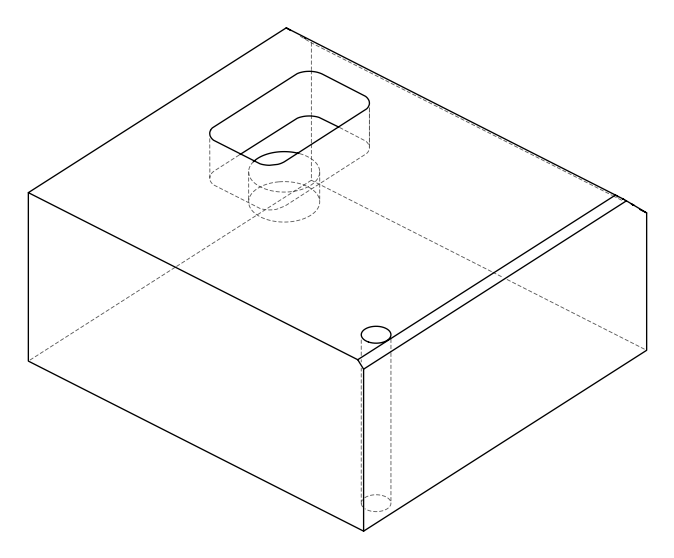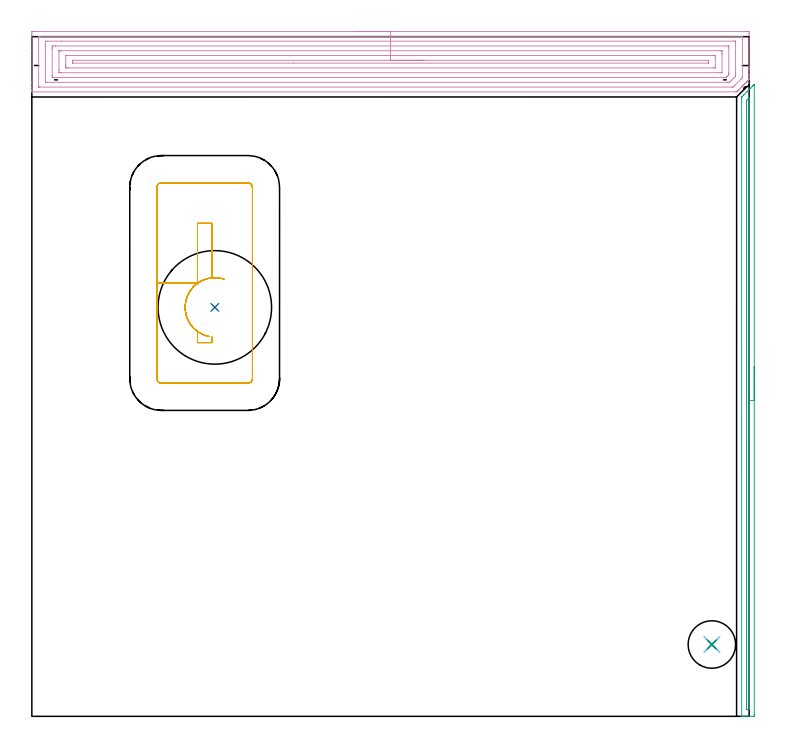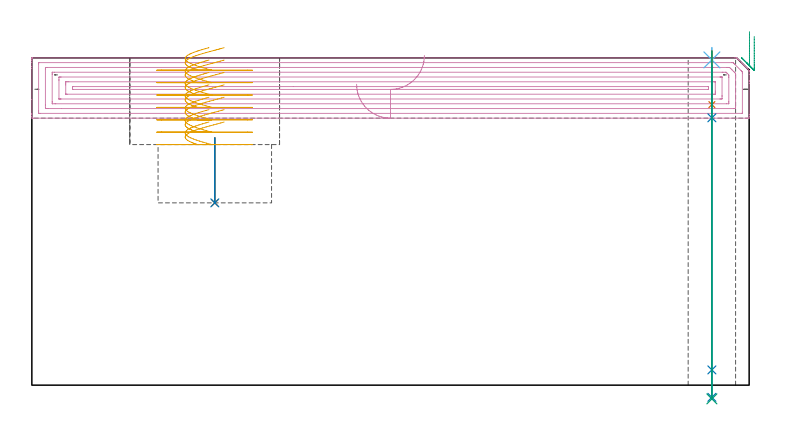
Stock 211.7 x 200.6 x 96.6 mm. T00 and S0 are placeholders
(PLAN: 9 operations, 7 tool changes, 21.1 min)
(1 INDEXABLE_INSERT_DRILL_BLIND_HOLE_FROM_SOLID | STEP1POCKET | NXT0302_014 | 0.08 min | 15440 mm3)
(2 DRILL_TO_ENLARGE_BLIND_HOLE | STEP1POCKET | UGT0301_383 | 0.08 min | 22274 mm3)
(3 AREA_MILL | FG_CHAMFER_SURFACE | UGT0205_001 | 3.11 min | 1296 mm3)
(4 AREA_MILL_1 | FG_CHAMFER_SURFACE_1 | UGT0205_001 | 12.07 min | 33503 mm3)
(5 MILL_RECTANGULAR_POCKET | POCKET_RECTANGULAR_STRAIGHT | UGT0201_008 | Follow Part, ap 4, ae 75% | 4.72 min | 60596 mm3)
(6 SPOT_DRILL | STEP1HOLE | NXT0321_9005460120000 | 0.03 min | 1 mm3)
(7 DRILL_BLIND_HOLE_INTO_CENTER | STEP1HOLE | UGT0301_207 | 0.06 min | 796 mm3)
(8 GUN_DRILL_THROUGH_HOLE | STEP1HOLE | UGT0307_006 | 0.49 min | 5368 mm3)
(9 DRILL_TO_ENLARGE_THROUGH_HOLE | STEP1HOLE | NXT0301_104 | 0.41 min | 8695 mm3)
(TOOL NXT0302_014 | Index. Insert Drill 21.5mm [880-D2150L25-03] | D21.5 PA176 FL65 Z2)
(TOOL UGT0301_383 | Twist Drill Flat Bottom 33.5 mm | D33.5 PA180 FL175 Z2)
(TOOL UGT0205_001 | Chamfer Mill 20 x 3 x 45 deg. | D20 FL50 Z2)
(TOOL UGT0201_008 | End Mill 16 mm | D16 FL32 Z4)
(TOOL NXT0321_9005460120000 | NC Spot Drill, 142deg, 12mm, Carbide, Uncoated | D12 PA142 FL30 Z2)
(TOOL UGT0301_207 | Twist Drill 9.2 mm | D9.2 PA118 FL80 Z2)
(TOOL UGT0307_006 | Gun Drill 9 mm | D9 PA130 FL24 Z1)
(TOOL NXT0301_104 | Carbide Drill 14mm [860.1-1400-112A1-MM 2214] | D14 PA140 FL123 Z2)
(OP 1 INDEXABLE_INSERT_DRILL_BLIND_HOLE_FROM_SOLID)
G17 G21 G94 G90
T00 M6
G54
G17 G0 G90 X54. Y120.7 S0 M3
G43 Z106.6 H1
G94 G81 G98 Z53.8 F250. R73.
G80
M5
M2
(OP 2 DRILL_TO_ENLARGE_BLIND_HOLE)
G17 G21 G94 G90
T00 M6
G54
G17 G0 G90 X54. Y120.7 S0 M3
G43 Z106.6 H0
G94 G81 G98 Z53.8 F250. R73.
G80
M5
M2
(OP 3 AREA_MILL)
G17 G21 G94 G90
T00 M6
G54
G17 G0 G90 X213.2 Y103.25 S1061 M3
G43 Z106.6 H0
Z102.9
G94 G1 Y103.212 Z102.028 F250.
Y103.098 Z101.164
Y102.909 Z100.312
Y102.647 Z99.48
Y102.313 Z98.674
Y101.91 Z97.9
Y101.442 Z97.164
Y100.91 Z96.472
Y100.321 Z95.829
Y99.678 Z95.24
Y98.986 Z94.708
Y98.25 Z94.24
Y97.476 Z93.837
Y96.67 Z93.503
Y95.838 Z93.241
Y94.986 Z93.052
Y94.122 Z92.938
Y93.25 Z92.9
Y0.585
X213.198 Y0.4 Z92.902
X213.191 Y0.002 Z92.905
X212.957 Y0. Z93.14
X212.68 Z93.417
X210.907 Z95.188
X210.351 Z95.748
X209.826 Z96.273
X209.524 Z96.567
X209.503 Y0.009 Z96.588
X209.5 Y0.14 Z96.6
Y182.351
X209.506 Y182.801 Z96.592
X209.563 Y182.863 Z96.536
X210.02 Y183.322 Z96.076
X210.252 Y183.552 Z95.848
X210.907 Y184.209 Z95.189
X211.124 Y184.424 Z94.976
X211.793 Y185.095 Z94.303
X211.997 Y185.297 Z94.103
X212.021 Y185.321 Z94.079
X212.68 Y185.981 Z93.417
X212.87 Y186.17 Z93.23
X212.912 Y186.212 Z93.188
X213.123 Y186.418 Z92.976
X213.195 Y186.483 Z92.904
X213.2 Y186.263 Z92.9
Y186.238
Y93.25
X211.786 Z94.314
Y2.367
X211.784 Y2.145 Z94.316
X211.781 Y2.036 Z94.319
X211.78 Y2.016 Z94.32
X211.715 Y2.01 Z94.385
X211.581 Y2.006 Z94.519
X211.271 Y2.001 Z94.829
X211.046 Y2.003 Z95.054
X210.964 Y2.006 Z95.136
X210.93 Y2.01 Z95.17
X210.921 Y2.018 Z95.179
X210.919 Y2.04 Z95.181
X210.916 Y2.146 Z95.184
X210.914 Y2.36 Z95.186
Y181.452
X210.916 Y181.679 Z95.184
X210.918 Y181.733 Z95.182
X210.921 Y181.756 Z95.179
X210.932 Y181.772 Z95.168
X210.982 Y181.828 Z95.118
X211.104 Y181.954 Z94.996
X211.203 Y182.053 Z94.897
X211.731 Y182.581 Z94.369
X211.754 Y182.602 Z94.346
X211.777 Y182.62 Z94.323
X211.779 Z94.321
X211.782 Y182.609 Z94.318
X211.784 Y182.559 Z94.316
X211.786 Y182.358 Z94.314
Y93.25
Y92.378 Z94.352
Y91.514 Z94.466
Y90.662 Z94.655
Y89.83 Z94.917
Y89.024 Z95.251
Y88.25 Z95.654
Y87.514 Z96.123
Y86.822 Z96.654
Y86.179 Z97.243
Y85.59 Z97.886
Y85.058 Z98.578
Y84.59 Z99.314
Y84.187 Z100.088
Y83.853 Z100.894
Y83.591 Z101.726
Y83.402 Z102.578
Y83.288 Z103.443
Y83.25 Z104.314
G0 Z106.6
M5
M2
(OP 4 AREA_MILL_1)
G17 G21 G94 G90
T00 M6
G54
G17 G0 G90 X95.85 Y202.1 S1061 M3
G43 Z106.6 H0
Z88.8
G94 G1 X95.888 Z87.928 F250.
X96.002 Z87.064
X96.191 Z86.212
X96.453 Z85.38
X96.787 Z84.574
X97.19 Z83.8
X97.658 Z83.064
X98.19 Z82.372
X98.779 Z81.729
X99.422 Z81.14
X100.114 Z80.609
X100.85 Z80.14
X101.624 Z79.737
X102.43 Z79.403
X103.262 Z79.141
X104.114 Z78.952
X104.978 Z78.838
X105.85 Z78.8
X210.601
X211.101 Y202.099 Z78.801
X211.596 Y202.094 Z78.803
X211.691 Y202.091 Z78.806
X211.696 Y201.604 Z79.293
X211.7 Y201.01 Z79.887
Y191.873 Z89.022
Y191.291 Z89.606
Y190.988 Z89.908
Y189.219 Z91.675
Y188.346 Z92.554
Y188. Z92.897
X211.696 Y187.995 Z92.902
X211.29 Y187.59 Z93.309
X211.151 Y187.45 Z93.447
X211.101 Y187.401 Z93.498
X210.906 Y187.205 Z93.694
X210.856 Y187.155 Z93.742
X210.804 Y187.104 Z93.795
X210.613 Y186.913 Z93.986
X210.561 Y186.86 Z94.037
X210.507 Y186.806 Z94.093
X210.321 Y186.62 Z94.278
X210.267 Y186.565 Z94.332
X210.209 Y186.509 Z94.39
X210.028 Y186.328 Z94.571
X209.972 Y186.27 Z94.626
X209.912 Y186.212 Z94.687
X209.736 Y186.036 Z94.863
X209.677 Y185.975 Z94.921
X209.615 Y185.914 Z94.985
X209.443 Y185.743 Z95.156
X209.382 Y185.681 Z95.216
X208.7 Y185. Z95.9
X208.498 Y184.796 Z96.1
X208.426 Y184.725 Z96.173
X208.208 Y184.507 Z96.392
X208.05 Y184.352 Z96.547
X208.001 Y184.307 Z96.592
X207.534 Y184.3 Z96.6
X0.152
X0.008 Y184.302 Z96.588
X0. Y184.318 Z96.572
Y184.639 Z96.26
Y185.075 Z95.824
Y185.681 Z95.214
Y186.868 Z94.029
Y187.45 Z93.444
Y196.593 Z84.304
Y200.719 Z80.178
Y201.011 Z79.886
X0.004 Y201.604 Z79.293
X0.009 Y202.091 Z78.806
X0.104 Y202.094 Z78.803
X0.599 Y202.1 Z78.8
X105.85
Y200.686 Z80.214
X209.538 Y200.685 Z80.215
X209.631 Y200.683 Z80.217
X209.676 Y200.68 Z80.22
X209.69 Y200.678 Z80.222
X209.692 Y200.664 Z80.236
X209.697 Y200.565 Z80.335
X209.7 Y200.34 Z80.56
X209.699 Y188.841 Z92.059
X209.694 Y188.587 Z92.313
X209.69 Y188.463 Z92.437
X209.574 Y188.334 Z92.566
X209.45 Y188.203 Z92.697
X209.317 Y188.068 Z92.832
X207.534 Y186.283 Z94.617
X207.229 Y185.983 Z94.917
X207.029 Y185.788 Z95.112
X206.958 Y185.721 Z95.179
X206.608 Y185.714 Z95.186
X2.162 Y185.715 Z95.185
X2.069 Y185.717 Z95.183
X2.024 Y185.72 Z95.18
X2.01 Y185.722 Z95.178
X2.008 Y185.737 Z95.163
X2.004 Y185.834 Z95.066
X2. Y186.06 Z94.84
X2.001 Y199.835 Z81.065
X2.002 Y200.212 Z80.688
X2.01 Y200.593 Z80.307
X2.017 Y200.679 Z80.221
X2.061 Y200.681 Z80.219
X2.168 Y200.684 Z80.216
X2.383 Y200.686 Z80.214
X2.416
X105.85
Y199.272 Z81.628
X207.21 Y199.271 Z81.629
X207.534 Y199.27 Z81.63
X207.641 Y199.267 Z81.633
X207.678 Y199.265 Z81.635
X207.69 Y199.261 Z81.639
X207.693 Y199.225 Z81.675
X207.697 Y199.115 Z81.785
X207.699 Y198.95 Z81.95
X207.7 Y198.785 Z82.115
Y189.939 Z90.961
X207.698 Y189.219 Z91.681
X207.696 Y189.058 Z91.842
X207.687 Y188.898 Z92.002
X207.534 Y188.736 Z92.164
X207.333 Y188.533 Z92.367
X207.135 Y188.334 Z92.566
X206.642 Y187.841 Z93.059
X206.445 Y187.645 Z93.255
X206.247 Y187.45 Z93.45
X205.995 Y187.206 Z93.694
X205.907 Y187.135 Z93.765
X205.75 Y187.134 Z93.766
X205.181 Y187.13 Z93.77
X201.177 Y187.128 Z93.772
X4.49 Y187.129 Z93.771
X4.166 Y187.13 Z93.77
X4.059 Y187.133 Z93.767
X4.022 Y187.135 Z93.765
X4.01 Y187.139 Z93.761
X4.007 Y187.175 Z93.725
X4.003 Y187.285 Z93.615
X4.001 Y187.45 Z93.45
X4. Y187.615 Z93.285
Y198.23 Z82.67
X4.002 Y198.95 Z81.95
X4.004 Y199.111 Z81.789
X4.014 Y199.264 Z81.636
X4.166 Y199.266 Z81.634
X4.735 Y199.27 Z81.63
X8.758 Y199.272 Z81.628
X105.85
Y197.857 Z83.043
X205.068
X205.603 Y197.852 Z83.048
X205.661 Y197.85 Z83.05
X205.69 Y197.846 Z83.054
X205.692 Y197.803 Z83.097
X205.696 Y197.612 Z83.288
X205.7 Y197.23 Z83.67
Y190.104 Z90.796
X205.697 Y189.686 Z91.214
X205.693 Y189.477 Z91.423
X205.69 Y189.374 Z91.526
X205.654 Y189.314 Z91.586
X205.563 Y189.219 Z91.681
X205.215 Y188.865 Z92.035
X205.096 Y188.746 Z92.154
X204.999 Y188.651 Z92.249
X204.933 Y188.589 Z92.311
X204.894 Y188.555 Z92.345
X204.858 Y188.55 Z92.35
X204.644 Y188.546 Z92.354
X203.966 Y188.543 Z92.357
X203.756
X6.632
X6.097 Y188.548 Z92.352
X6.039 Y188.55 Z92.35
X6.01 Y188.554 Z92.346
X6.008 Y188.597 Z92.303
X6.004 Y188.788 Z92.112
X6. Y189.17 Z91.73
Y197.181 Z83.719
X6.005 Y197.598 Z83.302
X6.01 Y197.807 Z83.093
X6.012 Y197.851 Z83.049
X6.063 Y197.853 Z83.047
X6.162 Y197.855 Z83.045
X6.842 Y197.857 Z83.043
X7.052
X105.85
Y196.443 Z84.457
X203.074
X203.222 Y196.441 Z84.459
X203.518 Y196.437 Z84.463
X203.69 Y196.433 Z84.467
X203.694 Y196.385 Z84.515
X203.696 Y196.296 Z84.604
X203.7 Y195.675 Z85.225
Y195.412 Z85.488
X203.699 Y190.026 Z90.874
X203.698 Y189.987 Z90.913
X203.694 Y189.969 Z90.931
X203.692 Y189.965 Z90.935
X203.665 Y189.963 Z90.937
X203.37 Y189.958 Z90.942
X203.222 Y189.957 Z90.943
X203.074
X8.626
X8.478 Y189.959 Z90.941
X8.182 Y189.963 Z90.937
X8.01 Y189.967 Z90.933
X8.006 Y190.015 Z90.885
X8.004 Y190.104 Z90.796
X8. Y190.725 Z90.175
Y190.988 Z89.912
X8.001 Y196.374 Z84.526
X8.002 Y196.413 Z84.487
X8.006 Y196.431 Z84.469
X8.008 Y196.435 Z84.465
X8.034 Y196.437 Z84.463
X8.33 Y196.442 Z84.458
X8.478 Y196.443 Z84.457
X8.626
X105.85
Y195.029 Z85.871
X200.784
X201.29 Y195.027 Z85.873
X201.681 Y195.023 Z85.877
X201.69 Y195.021 Z85.879
X201.696 Y195.008 Z85.892
X201.699 Y194.527 Z86.373
X201.7 Y194.12 Z86.78
X201.698 Y191.468 Z89.432
X201.694 Y191.409 Z89.491
X201.69 Y191.379 Z89.521
X201.668 Y191.377 Z89.523
X201.543 Y191.374 Z89.526
X201.29 Y191.372 Z89.528
X10.916 Y191.371 Z89.529
X10.41 Y191.373 Z89.527
X10.019 Y191.377 Z89.523
X10.01 Y191.379 Z89.521
X10.004 Y191.392 Z89.508
X10.001 Y191.873 Z89.027
X10. Y192.28 Z88.62
X10.002 Y194.932 Z85.968
X10.006 Y194.991 Z85.909
X10.01 Y195.021 Z85.879
X10.032 Y195.023 Z85.877
X10.157 Y195.026 Z85.874
X10.41 Y195.028 Z85.872
X105.85 Y195.029 Z85.871
Y193.615 Z87.285
X199.534 Y193.614 Z87.286
X199.691 Y193.607 Z87.293
X199.698 Y193.559 Z87.341
X199.699 Y193.544 Z87.356
X199.7 Y193.45 Z87.45
X199.699 Y193.104 Z87.796
X199.698 Y193.008 Z87.892
X199.69 Y192.816 Z88.084
X199.681 Y192.791 Z88.109
X199.662 Y192.789 Z88.111
X199.61 Y192.786 Z88.114
X77.168 Y192.785 Z88.115
X12.165 Y192.786 Z88.114
X12.009 Y192.793 Z88.107
X12.002 Y192.841 Z88.059
X12.001 Y192.856 Z88.044
X12. Y192.95 Z87.95
X12.001 Y193.06 Z87.84
X12.007 Y193.442 Z87.458
X12.012 Y193.609 Z87.291
X12.03 Y193.611 Z87.289
X12.083 Y193.614 Z87.286
X12.19 Y193.615 Z87.285
X105.85
X106.722 Z87.323
X107.586 Z87.437
X108.438 Z87.626
X109.27 Z87.888
X110.076 Z88.222
X110.85 Z88.625
X111.586 Z89.094
X112.278 Z89.625
X112.921 Z90.214
X113.51 Z90.857
X114.042 Z91.55
X114.51 Z92.285
X114.913 Z93.059
X115.247 Z93.865
X115.509 Z94.697
X115.698 Z95.549
X115.812 Z96.414
X115.85 Z97.285
G0 Z106.6
M5
M2
(OP 5 MILL_RECTANGULAR_POCKET)
G17 G21 G94 G90
T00 M6
G54
G17 G0 G90 X56.752 Y129.006 S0 M3
G43 Z106.6 H0
Z99.6
G94 G1 X55.811 Y129.27 Z99.338 F250.
X55.398 Y129.337 Z99.226
X54.985 Y129.404 Z99.114
X54.505 Y129.445 Z98.985
X54.086 Y129.449 Z98.873
X53.668 Y129.453 Z98.761
X52.534 Y129.335 Z98.455
X51.426 Y129.07 Z98.15
X50.361 Y128.665 Z97.844
X49.358 Y128.124 Z97.539
X48.433 Y127.458 Z97.234
X47.603 Y126.677 Z96.928
X46.881 Y125.795 Z96.623
X46.279 Y124.827 Z96.318
X45.808 Y123.789 Z96.012
X45.476 Y122.699 Z95.707
X45.288 Y121.575 Z95.402
X45.248 Y120.436 Z95.096
X45.356 Y119.302 Z94.791
X45.61 Y118.191 Z94.485
X46.006 Y117.122 Z94.18
X46.537 Y116.114 Z93.875
X46.773 Y115.768 Z93.763
X47.01 Y115.422 Z93.65
X47.735 Y114.581 Z93.353
X48.559 Y113.838 Z93.055
X48.9 Y113.593 Z92.943
Y110.3 F500.
X53.1
Y112.001
G0 X52.267 Y112.122 Z99.6
G1 X52.148 Y112.142 Z99.568 F250.
X51.168 Y112.414 Z99.295
X50.226 Y112.798 Z99.023
X49.335 Y113.289 Z98.75
X48.991 Y113.528 Z98.638
X48.647 Y113.769 Z98.525
X47.774 Y114.541 Z98.213
X47.01 Y115.422 Z97.901
X46.773 Y115.768 Z97.788
X46.537 Y116.114 Z97.676
X46.002 Y117.131 Z97.368
X45.604 Y118.21 Z97.06
X45.351 Y119.332 Z96.752
X45.247 Y120.477 Z96.444
X45.294 Y121.625 Z96.136
X45.49 Y122.758 Z95.828
X45.833 Y123.855 Z95.519
X46.317 Y124.898 Z95.211
X46.934 Y125.869 Z94.903
X47.672 Y126.75 Z94.595
X48.519 Y127.528 Z94.287
X49.461 Y128.187 Z93.979
X50.48 Y128.718 Z93.671
X51.561 Y129.111 Z93.363
X52.684 Y129.359 Z93.055
X53.1 Y129.402 Z92.943
Y145.5 F500.
X48.9
Y127.805
X36.9
Y99.7
G3 X38.3 Y98.3 R1.4
G1 X63.7
G3 X65.1 Y99.7 R1.4
G1 Y156.1
G3 X63.7 Y157.5 R1.4
G1 X38.3
G3 X36.9 Y156.1 R1.4
G1 Y127.805
Y126.805
G0 X56.752 Y129.004 Z95.943
G1 X56.482 Y129.1 Z95.866 F250.
X55.584 Y129.314 Z95.618
X54.668 Y129.433 Z95.371
X53.744 Y129.455 Z95.124
X53.327 Y129.423 Z95.011
X52.91 Y129.39 Z94.899
X51.837 Y129.186 Z94.607
X50.797 Y128.85 Z94.314
X49.808 Y128.387 Z94.021
X48.883 Y127.805 Z93.728
X48.039 Y127.112 Z93.436
X47.287 Y126.32 Z93.143
X46.639 Y125.44 Z92.85
X46.106 Y124.486 Z92.558
X45.696 Y123.474 Z92.265
X45.415 Y122.418 Z91.972
X45.267 Y121.336 Z91.679
X45.256 Y120.243 Z91.387
X45.297 Y119.827 Z91.274
X45.343 Y119.404 Z91.161
X45.598 Y118.257 Z90.846
X46.001 Y117.152 Z90.531
X46.544 Y116.109 Z90.215
X47.061 Y115.372 Z89.974
X47.232 Y115.157 Z89.901
X47.498 Y114.833 Z89.788
X48.008 Y114.314 Z89.593
X48.559 Y113.838 Z89.398
X48.9 Y113.593 Z89.286
Y110.3 F500.
X53.1
Y112.001
G0 X52.272 Y112.133 Z95.943
G1 X51.781 Y112.229 Z95.809 F250.
X51.381 Y112.353 Z95.697
X50.982 Y112.478 Z95.584
X49.939 Y112.94 Z95.279
X49.578 Y113.152 Z95.167
X49.216 Y113.364 Z95.054
X48.31 Y114.043 Z94.751
X47.498 Y114.833 Z94.447
X46.902 Y115.585 Z94.19
X46.781 Y115.757 Z94.134
X46.544 Y116.109 Z94.02
X46.001 Y117.152 Z93.705
X45.598 Y118.257 Z93.39
X45.343 Y119.404 Z93.075
X45.297 Y119.827 Z92.961
X45.256 Y120.243 Z92.849
X45.274 Y121.414 Z92.535
X45.447 Y122.572 Z92.221
X45.774 Y123.696 Z91.908
X46.247 Y124.767 Z91.594
X46.859 Y125.765 Z91.28
X47.599 Y126.673 Z90.967
X48.453 Y127.474 Z90.653
X49.406 Y128.154 Z90.339
X50.442 Y128.701 Z90.025
X51.541 Y129.105 Z89.712
X52.684 Y129.359 Z89.398
X53.1 Y129.402 Z89.286
Y145.5 F500.
X48.9
Y127.805
X36.9
Y99.7
G3 X38.3 Y98.3 R1.4
G1 X63.7
G3 X65.1 Y99.7 R1.4
G1 Y156.1
G3 X63.7 Y157.5 R1.4
G1 X38.3
G3 X36.9 Y156.1 R1.4
G1 Y127.805
Y126.805
G0 X56.749 Y129.001 Z92.286
G1 X56.414 Y129.12 Z92.191 F250.
X55.382 Y129.349 Z91.907
X54.33 Y129.453 Z91.624
X53.273 Y129.428 Z91.341
X52.858 Y129.374 Z91.229
X52.443 Y129.319 Z91.117
X51.342 Y129.045 Z90.812
X50.284 Y128.63 Z90.508
X49.29 Y128.082 Z90.204
X48.374 Y127.411 Z89.9
X47.553 Y126.626 Z89.595
X46.841 Y125.742 Z89.291
X46.249 Y124.773 Z88.987
X45.787 Y123.736 Z88.683
X45.463 Y122.648 Z88.378
X45.282 Y121.527 Z88.074
X45.248 Y120.392 Z87.77
X45.283 Y119.975 Z87.658
X45.321 Y119.552 Z87.544
X45.493 Y118.649 Z87.297
X45.756 Y117.768 Z87.051
X46.108 Y116.918 Z86.805
X46.544 Y116.109 Z86.558
X47.049 Y115.386 Z86.322
X47.57 Y114.753 Z86.102
X48.092 Y114.234 Z85.905
X48.415 Y113.966 Z85.793
X48.651 Y113.771 Z85.711
X48.9 Y113.592 Z85.629
Y110.3 F500.
X53.1
Y111.999
G0 X52.266 Y112.123 Z92.286
G1 X51.383 Y112.343 Z92.042 F250.
X50.989 Y112.486 Z91.93
X50.596 Y112.63 Z91.817
X49.634 Y113.108 Z91.53
X48.737 Y113.699 Z91.242
X48.415 Y113.966 Z91.13
X48.092 Y114.234 Z91.017
X47.57 Y114.753 Z90.82
X46.978 Y115.48 Z90.569
X46.544 Y116.109 Z90.364
X46.108 Y116.918 Z90.118
X45.756 Y117.768 Z89.871
X45.493 Y118.649 Z89.625
X45.321 Y119.552 Z89.379
X45.283 Y119.975 Z89.265
X45.248 Y120.392 Z89.153
X45.282 Y121.527 Z88.848
X45.463 Y122.648 Z88.544
X45.787 Y123.736 Z88.24
X46.249 Y124.773 Z87.936
X46.841 Y125.742 Z87.631
X47.553 Y126.626 Z87.327
X48.374 Y127.411 Z87.023
X49.29 Y128.082 Z86.719
X50.284 Y128.63 Z86.414
X51.342 Y129.045 Z86.11
X52.443 Y129.319 Z85.806
X53.1 Y129.402 Z85.629
Y145.5 F500.
X48.9
Y127.806
X36.9
Y99.7
G3 X38.3 Y98.3 R1.4
G1 X63.7
G3 X65.1 Y99.7 R1.4
G1 Y156.1
G3 X63.7 Y157.5 R1.4
G1 X38.3
G3 X36.9 Y156.1 R1.4
G1 Y127.806
Y126.806
G0 X56.75 Y129.004 Z88.629
G1 X56.144 Y129.192 Z88.459 F250.
X55.218 Y129.374 Z88.206
X54.277 Y129.454 Z87.953
X53.333 Y129.433 Z87.7
X52.917 Y129.381 Z87.587
X52.502 Y129.329 Z87.475
X51.405 Y129.065 Z87.173
X50.351 Y128.661 Z86.87
X49.358 Y128.125 Z86.568
X48.442 Y127.466 Z86.266
X47.618 Y126.695 Z85.963
X46.9 Y125.824 Z85.661
X46.299 Y124.869 Z85.358
X45.827 Y123.844 Z85.056
X45.491 Y122.766 Z84.754
X45.295 Y121.655 Z84.451
X45.269 Y121.237 Z84.339
X45.246 Y120.816 Z84.226
X45.292 Y119.83 Z83.961
X45.447 Y118.855 Z83.697
X45.709 Y117.903 Z83.433
X46.074 Y116.986 Z83.168
X46.539 Y116.115 Z82.904
X47.071 Y115.358 Z82.656
X47.245 Y115.14 Z82.581
X47.512 Y114.816 Z82.468
X47.998 Y114.321 Z82.282
X48.317 Y114.049 Z82.17
X48.599 Y113.808 Z82.071
X48.9 Y113.592 Z81.971
Y110.3 F500.
X53.1
Y111.999
G0 X52.265 Y112.116 Z88.629
G1 X51.861 Y112.218 Z88.517 F250.
X51.455 Y112.32 Z88.405
X50.458 Y112.69 Z88.12
X49.514 Y113.178 Z87.835
X48.635 Y113.777 Z87.55
X48.317 Y114.049 Z87.438
X47.998 Y114.321 Z87.326
X47.512 Y114.816 Z87.14
X46.902 Y115.585 Z86.877
X46.775 Y115.765 Z86.818
X46.539 Y116.115 Z86.704
X46.074 Y116.986 Z86.44
X45.709 Y117.903 Z86.175
X45.447 Y118.855 Z85.911
X45.292 Y119.83 Z85.647
X45.246 Y120.816 Z85.382
X45.269 Y121.237 Z85.269
X45.295 Y121.655 Z85.157
X45.491 Y122.766 Z84.854
X45.827 Y123.844 Z84.552
X46.299 Y124.869 Z84.25
X46.9 Y125.824 Z83.947
X47.618 Y126.695 Z83.645
X48.442 Y127.466 Z83.342
X49.358 Y128.125 Z83.04
X50.351 Y128.661 Z82.738
X51.405 Y129.065 Z82.435
X52.502 Y129.329 Z82.133
X53.1 Y129.402 Z81.971
Y145.5 F500.
X48.9
Y127.806
X36.9
Y99.7
G3 X38.3 Y98.3 R1.4
G1 X63.7
G3 X65.1 Y99.7 R1.4
G1 Y156.1
G3 X63.7 Y157.5 R1.4
G1 X38.3
G3 X36.9 Y156.1 R1.4
G1 Y127.806
Y126.806
G0 X56.748 Y129.001 Z84.971
G1 X55.938 Y129.242 Z84.745 F250.
X54.797 Y129.422 Z84.435
X53.641 Y129.451 Z84.126
X52.492 Y129.328 Z83.816
X51.369 Y129.054 Z83.506
X50.292 Y128.635 Z83.197
X49.279 Y128.078 Z82.887
X48.349 Y127.392 Z82.577
X47.517 Y126.59 Z82.268
X46.798 Y125.685 Z81.958
X46.577 Y125.33 Z81.846
X46.355 Y124.975 Z81.734
X45.932 Y124.11 Z81.476
X45.607 Y123.204 Z81.218
X45.507 Y122.798 Z81.106
X45.406 Y122.391 Z80.994
X45.321 Y121.874 Z80.853
X45.285 Y121.457 Z80.741
X45.25 Y121.036 Z80.628
X45.276 Y120.005 Z80.351
X45.42 Y118.984 Z80.075
X45.681 Y117.987 Z79.799
X46.056 Y117.026 Z79.523
X46.539 Y116.115 Z79.246
X47.052 Y115.383 Z79.007
X47.247 Y115.138 Z78.923
X47.513 Y114.815 Z78.811
X48.016 Y114.305 Z78.619
X48.56 Y113.837 Z78.426
X48.9 Y113.593 Z78.314
Y110.3 F500.
X53.1
Y112.001
G0 X52.266 Y112.133 Z84.971
G1 X51.415 Y112.334 Z84.737 F250.
X50.324 Y112.753 Z84.424
X49.298 Y113.313 Z84.111
X48.355 Y114.004 Z83.797
X47.513 Y114.815 Z83.484
X46.902 Y115.585 Z83.221
X46.775 Y115.765 Z83.162
X46.539 Y116.115 Z83.048
X46.056 Y117.026 Z82.772
X45.681 Y117.987 Z82.496
X45.42 Y118.984 Z82.22
X45.276 Y120.005 Z81.943
X45.25 Y121.036 Z81.667
X45.285 Y121.457 Z81.554
X45.321 Y121.874 Z81.442
X45.406 Y122.391 Z81.301
X45.507 Y122.798 Z81.189
X45.607 Y123.204 Z81.077
X45.932 Y124.11 Z80.819
X46.355 Y124.975 Z80.561
X46.577 Y125.33 Z80.449
X46.798 Y125.685 Z80.337
X47.425 Y126.487 Z80.064
X48.142 Y127.211 Z79.791
X48.937 Y127.847 Z79.518
X49.801 Y128.387 Z79.245
X50.722 Y128.822 Z78.972
X51.687 Y129.148 Z78.699
X52.684 Y129.359 Z78.426
X53.1 Y129.402 Z78.314
Y145.5 F500.
X48.9
Y127.808
X36.9
Y99.7
G3 X38.3 Y98.3 R1.4
G1 X63.7
G3 X65.1 Y99.7 R1.4
G1 Y156.1
G3 X63.7 Y157.5 R1.4
G1 X38.3
G3 X36.9 Y156.1 R1.4
G1 Y127.808
Y126.808
G0 X56.747 Y129. Z81.314
G1 X56.108 Y129.202 Z81.135 F250.
X55.038 Y129.397 Z80.843
X53.952 Y129.459 Z80.552
X53.534 Y129.437 Z80.44
X53.116 Y129.414 Z80.328
X51.997 Y129.226 Z80.024
X50.912 Y128.895 Z79.72
X49.878 Y128.427 Z79.415
X48.914 Y127.828 Z79.111
X48.035 Y127.111 Z78.807
X47.256 Y126.285 Z78.503
X46.591 Y125.366 Z78.199
X46.049 Y124.369 Z77.895
X45.641 Y123.31 Z77.591
X45.374 Y122.207 Z77.287
X45.251 Y121.079 Z76.983
X45.275 Y119.944 Z76.679
X45.446 Y118.822 Z76.375
X45.76 Y117.732 Z76.071
X45.92 Y117.345 Z75.959
X46.08 Y116.959 Z75.846
X46.585 Y116.036 Z75.565
X47.069 Y115.36 Z75.342
X47.231 Y115.157 Z75.272
X47.496 Y114.834 Z75.16
X48.007 Y114.313 Z74.965
X48.56 Y113.837 Z74.769
X48.9 Y113.593 Z74.657
Y110.3 F500.
X53.1
Y112.001
G0 X52.267 Y112.132 Z81.314
G1 X51.398 Y112.34 Z81.075 F250.
X50.306 Y112.761 Z80.761
X49.279 Y113.324 Z80.447
X48.337 Y114.019 Z80.134
X47.496 Y114.834 Z79.82
X46.943 Y115.524 Z79.583
X46.825 Y115.693 Z79.528
X46.585 Y116.036 Z79.416
X46.08 Y116.959 Z79.134
X45.92 Y117.345 Z79.022
X45.76 Y117.732 Z78.91
X45.452 Y118.792 Z78.614
X45.281 Y119.882 Z78.318
X45.248 Y120.986 Z78.022
X45.353 Y122.084 Z77.727
X45.596 Y123.161 Z77.431
X45.973 Y124.198 Z77.135
X46.477 Y125.18 Z76.839
X47.1 Y126.091 Z76.544
X47.833 Y126.916 Z76.248
X48.664 Y127.643 Z75.952
X49.579 Y128.259 Z75.656
X50.565 Y128.756 Z75.361
X51.605 Y129.124 Z75.065
X52.684 Y129.359 Z74.769
X53.1 Y129.402 Z74.657
Y145.5 F500.
X48.9
Y127.806
X36.9
Y99.7
G3 X38.3 Y98.3 R1.4
G1 X63.7
G3 X65.1 Y99.7 R1.4
G1 Y156.1
G3 X63.7 Y157.5 R1.4
G1 X38.3
G3 X36.9 Y156.1 R1.4
G1 Y127.806
Y126.806
G0 X56.75 Y129.007 Z77.657
G1 X55.766 Y129.279 Z77.384 F250.
X54.619 Y129.437 Z77.073
X53.67 Y129.453 Z76.819
X52.536 Y129.335 Z76.514
X51.427 Y129.071 Z76.208
X50.362 Y128.666 Z75.903
X49.358 Y128.125 Z75.597
X48.433 Y127.459 Z75.292
X47.602 Y126.679 Z74.986
X46.88 Y125.797 Z74.681
X46.278 Y124.829 Z74.375
X45.807 Y123.791 Z74.07
X45.475 Y122.7 Z73.765
X45.287 Y121.576 Z73.459
X45.247 Y120.437 Z73.154
X45.355 Y119.302 Z72.848
X45.609 Y118.191 Z72.543
X46.005 Y117.122 Z72.237
X46.537 Y116.114 Z71.932
X47.068 Y115.361 Z71.685
X47.234 Y115.154 Z71.614
X47.499 Y114.83 Z71.502
X47.777 Y114.537 Z71.394
X48.086 Y114.254 Z71.281
X48.394 Y113.971 Z71.169
X48.56 Y113.837 Z71.112
X48.9 Y113.593 Z71.
Y110.3 F500.
X53.1
Y112.001
G0 X52.267 Y112.13 Z77.657
G1 X51.393 Y112.341 Z77.416 F250.
X50.325 Y112.752 Z77.11
X49.32 Y113.298 Z76.803
X48.394 Y113.971 Z76.496
X48.086 Y114.254 Z76.384
X47.777 Y114.537 Z76.272
X47.499 Y114.83 Z76.164
X46.913 Y115.57 Z75.911
X46.773 Y115.768 Z75.846
X46.537 Y116.114 Z75.734
X46.001 Y117.131 Z75.426
X45.603 Y118.21 Z75.118
X45.35 Y119.332 Z74.809
X45.246 Y120.477 Z74.501
X45.292 Y121.626 Z74.193
X45.489 Y122.759 Z73.885
X45.832 Y123.856 Z73.577
X46.316 Y124.899 Z73.269
X46.933 Y125.87 Z72.961
X47.671 Y126.751 Z72.653
X48.518 Y127.529 Z72.345
X49.46 Y128.188 Z72.036
X50.48 Y128.719 Z71.728
X51.561 Y129.111 Z71.42
X52.684 Y129.359 Z71.112
X53.1 Y129.402 Z71.
Y145.5 F500.
X48.9
Y127.806
X36.9
Y99.7
G3 X38.3 Y98.3 R1.4
G1 X63.7
G3 X65.1 Y99.7 R1.4
G1 Y156.1
G3 X63.7 Y157.5 R1.4
G1 X38.3
G3 X36.9 Y156.1 R1.4
G1 Y127.806
Y126.806
G0 Z106.6
M5
M2
(OP 6 SPOT_DRILL)
G17 G21 G94 G90
T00 M6
G54
G17 G0 G90 X200.7 Y21.2 S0 M3
G43 Z106.6 H0
G94 G81 G98 Z95.997 F250. R99.6
G80
M5
M2
(OP 7 DRILL_BLIND_HOLE_INTO_CENTER)
G17 G21 G94 G90
T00 M6
G54
G17 G0 G90 X200.7 Y21.2 S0 M3
G43 Z106.6 H0
G94 G81 G98 Z82.8 F250. R98.6
G80
M5
M2
(OP 8 GUN_DRILL_THROUGH_HOLE)
G17 G21 G94 G90
T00 M6
G54
G17 G0 G90 X200.7 Y21.2 M8
G43 Z106.6 H0
Z94.429
S716 M3
G94 G1 Z78.905 F125. M26
G4 X.084
Z4.5 F250.
G4 X.084
Z-3.598 F125.
G4 X.084
M5
M9
G0 Z94.429
Z106.6
M2
(OP 9 DRILL_TO_ENLARGE_THROUGH_HOLE)
G17 G21 G94 G90
T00 M6
G54
G17 G0 G90 X200.7 Y21.2 S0 M3
G43 Z106.6 H1
G94 G73 G98 Z-4.048 F250. Q12.581 R98.6
G80
M5
M2
